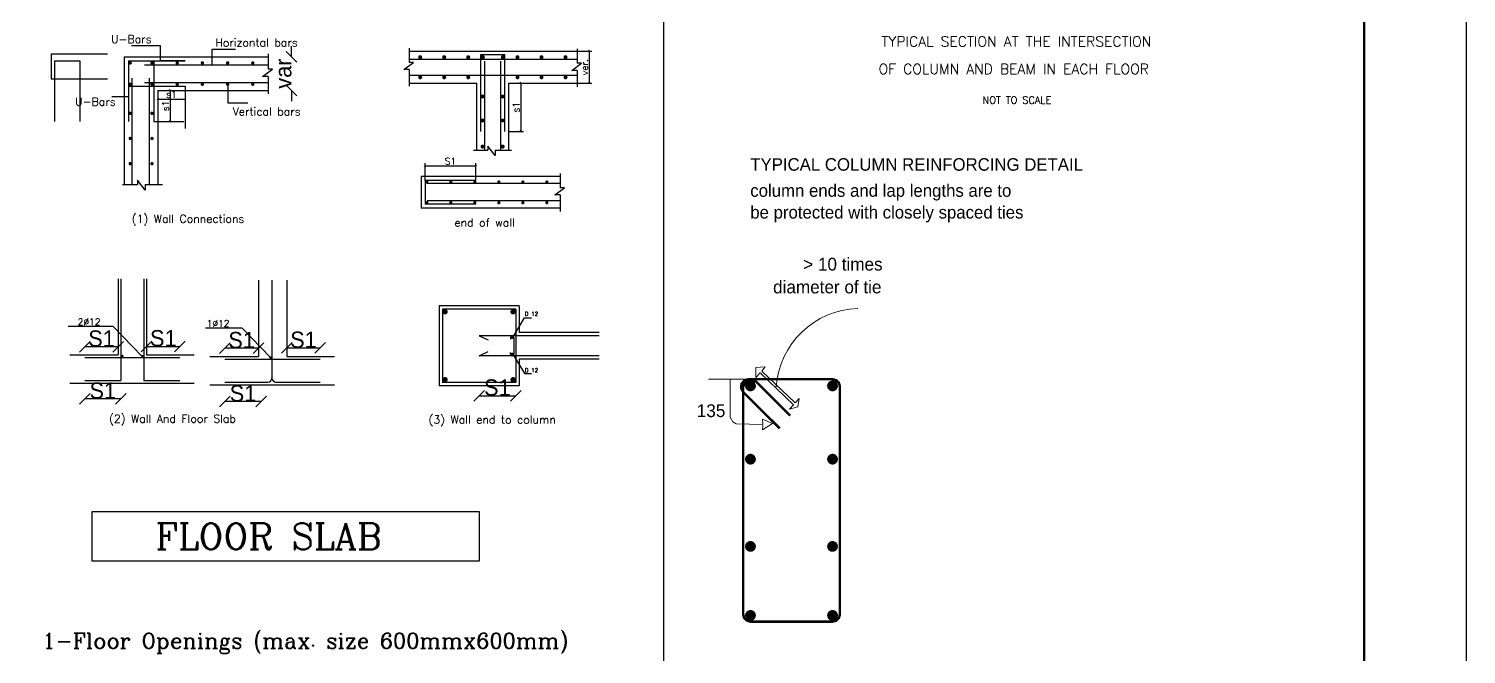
# Model space of a CAD drawing. Extents: x 166525 to 167198, y 178739 to 179747.
# Drawn here: x 167082.06 to 167104.16, y 179498.57 to 179508.2 of the extents above; entities that cross this region are included whole.
import ezdxf
from ezdxf.enums import TextEntityAlignment as Align

# ---------------------------------------------------------------- set-up
doc = ezdxf.new("R2010")
doc.units = 0
doc.header["$MEASUREMENT"] = 0
doc.linetypes.add('AUSGEZOGEN', pattern=[0])
doc.layers.get('0').update_dxf_attribs({"linetype": 'CONTINUOUS'})
doc.layers.get('DEFPOINTS').update_dxf_attribs({"linetype": 'CONTINUOUS'})
for name, color, linetype, lineweight in [('BARS', 2, 'CONTINUOUS', 0), ('LINE', 8, 'CONTINUOUS', 9), ('STIRRUP', 1, 'CONTINUOUS', 25)]:
    doc.layers.add(name, color=color, linetype=linetype, lineweight=lineweight)
for name, color, linetype in [('CL', 7, 'AUSGEZOGEN'), ('COVER', 7, 'CONTINUOUS'), ('FRAM-TXT', 4, 'CONTINUOUS'), ('HATCH', 40, 'CONTINUOUS'), ('MHATCH', 8, 'CONTINUOUS'), ('Steel', 2, 'CONTINUOUS'), ('TEXT', 7, 'CONTINUOUS')]:
    doc.layers.add(name, color=color, linetype=linetype)
doc.styles.add('ROMANC', font='romanc', dxfattribs={"height": 30})
doc.styles.add('ROMANS', font='romans.shx')
doc.dimstyles.new('mais 1-100 plan', dxfattribs={"dimtxt": 0.25, "dimasz": 0.1635, "dimexe": 0.18, "dimexo": 0.0625, "dimgap": 0, "dimtad": 1, "dimzin": 0, "dimdsep": 46, "dimtxsty": 'Standard', "dimblk": 'OBLIQUE', "dimcen": 0, "dimse1": 1, "dimse2": 1, "dimclrd": 8, "dimclrt": 4, "dimadec": 0, "dimazin": 0, "dimtfac": 1, "dimtix": 1, "dimtofl": 0, "dimtmove": 0, "dimatfit": 3, "dimldrblk": 'OBLIQUE', "dimfxl": 0.18, "dimtolj": 1, "dimtzin": 0, "dimarcsym": 0})

# ---------------------------------------------------------------- blocks, each defined once
blk = doc.blocks.new('SIMDOT')
at = {"const_width": 0.5, "flags": 128}
blk.add_lwpolyline([(-0.25, 0, 1), (0.25, 0, 1), (-0.25, 0)], format="xyb", dxfattribs=at)
blk = doc.blocks.new('_OBLIQUE')
at = {"color": 0, "linetype": 'ByBlock'}
blk.add_line((-0.5, -0.5), (0.5, 0.5), dxfattribs=at)
blk = doc.blocks.new('*D1510')
at = {"color": 8, "linetype": 'Continuous', "lineweight": -2, "transparency": 16777216}
blk.add_line((167085.631, 179502.457), (167085.075, 179502.457), dxfattribs=at)
at = {"layer": 'DEFPOINTS', "color": 0, "linetype": 'Continuous', "transparency": 16777216}
for p in [(167085.075, 179502.659), (167085.631, 179502.659), (167085.075, 179502.457)]:
    blk.add_point(p, dxfattribs=at)
at = {"color": 8, "linetype": 'Continuous', "lineweight": -2, "transparency": 16777216, "xscale": 0.1635000000000001, "yscale": 0.1635000000000001, "zscale": 0.1635000000000001, "rotation": 180}
blk.add_blockref('_OBLIQUE', (167085.075, 179502.457), dxfattribs=at)
at = {"color": 8, "linetype": 'Continuous', "lineweight": -2, "transparency": 16777216, "xscale": 0.1635000000000001, "yscale": 0.1635000000000001, "zscale": 0.1635000000000001}
blk.add_blockref('_OBLIQUE', (167085.631, 179502.457), dxfattribs=at)
at = {"color": 4, "linetype": 'Continuous', "transparency": 16777216, "insert": (167085.353, 179502.582), "char_height": 0.25, "attachment_point": 5}
blk.add_mtext('\\A1;{S1}', dxfattribs=at)
blk = doc.blocks.new('*D1523')
at = {"color": 8, "linetype": 'Continuous', "lineweight": -2, "transparency": 16777216}
blk.add_line((167083.475, 179502.5), (167082.919, 179502.5), dxfattribs=at)
at = {"layer": 'DEFPOINTS', "color": 0, "linetype": 'Continuous', "transparency": 16777216}
for p in [(167082.919, 179502.702), (167083.475, 179502.702), (167082.919, 179502.5)]:
    blk.add_point(p, dxfattribs=at)
at = {"color": 8, "linetype": 'Continuous', "lineweight": -2, "transparency": 16777216, "xscale": 0.1635000000000001, "yscale": 0.1635000000000001, "zscale": 0.1635000000000001, "rotation": 180}
blk.add_blockref('_OBLIQUE', (167082.919, 179502.5), dxfattribs=at)
at = {"color": 8, "linetype": 'Continuous', "lineweight": -2, "transparency": 16777216, "xscale": 0.1635000000000001, "yscale": 0.1635000000000001, "zscale": 0.1635000000000001}
blk.add_blockref('_OBLIQUE', (167083.475, 179502.5), dxfattribs=at)
at = {"color": 4, "linetype": 'Continuous', "transparency": 16777216, "insert": (167083.197, 179502.625), "char_height": 0.25, "attachment_point": 5}
blk.add_mtext('\\A1;{S1}', dxfattribs=at)
blk = doc.blocks.new('*D1525')
at = {"color": 8, "linetype": 'Continuous', "lineweight": -2, "transparency": 16777216}
blk.add_line((167088.983, 179502.547), (167089.547, 179502.547), dxfattribs=at)
at = {"layer": 'DEFPOINTS', "color": 0, "linetype": 'Continuous', "transparency": 16777216}
for p in [(167088.983, 179502.679), (167089.547, 179502.679), (167089.547, 179502.547)]:
    blk.add_point(p, dxfattribs=at)
at = {"color": 8, "linetype": 'Continuous', "lineweight": -2, "transparency": 16777216, "xscale": 0.1635000000000001, "yscale": 0.1635000000000001, "zscale": 0.1635000000000001, "rotation": 180}
blk.add_blockref('_OBLIQUE', (167088.983, 179502.547), dxfattribs=at)
at = {"color": 8, "linetype": 'Continuous', "lineweight": -2, "transparency": 16777216, "xscale": 0.1635000000000001, "yscale": 0.1635000000000001, "zscale": 0.1635000000000001}
blk.add_blockref('_OBLIQUE', (167089.547, 179502.547), dxfattribs=at)
at = {"color": 4, "linetype": 'Continuous', "transparency": 16777216, "insert": (167089.265, 179502.672), "char_height": 0.25, "attachment_point": 5}
blk.add_mtext('\\A1;S1', dxfattribs=at)
blk = doc.blocks.new('*D1526')
at = {"color": 8, "linetype": 'Continuous', "lineweight": -2, "transparency": 16777216}
blk.add_line((167085.59, 179503.277), (167085.075, 179503.277), dxfattribs=at)
at = {"layer": 'DEFPOINTS', "color": 0, "linetype": 'Continuous', "transparency": 16777216}
for p in [(167085.075, 179503.277), (167085.075, 179503.112), (167085.59, 179503.153)]:
    blk.add_point(p, dxfattribs=at)
at = {"color": 8, "linetype": 'Continuous', "lineweight": -2, "transparency": 16777216, "xscale": 0.1635000000000001, "yscale": 0.1635000000000001, "zscale": 0.1635000000000001, "rotation": 180}
blk.add_blockref('_OBLIQUE', (167085.075, 179503.277), dxfattribs=at)
at = {"color": 8, "linetype": 'Continuous', "lineweight": -2, "transparency": 16777216, "xscale": 0.1635000000000001, "yscale": 0.1635000000000001, "zscale": 0.1635000000000001}
blk.add_blockref('_OBLIQUE', (167085.59, 179503.277), dxfattribs=at)
at = {"color": 4, "linetype": 'Continuous', "transparency": 16777216, "insert": (167085.332, 179503.402), "char_height": 0.25, "attachment_point": 5}
blk.add_mtext('\\A1;{S1}', dxfattribs=at)
blk = doc.blocks.new('*D1540')
at = {"color": 8, "linetype": 'Continuous', "lineweight": -2, "transparency": 16777216}
blk.add_line((167083.434, 179503.301), (167082.919, 179503.301), dxfattribs=at)
at = {"layer": 'DEFPOINTS', "color": 0, "linetype": 'Continuous', "transparency": 16777216}
for p in [(167082.919, 179503.301), (167082.919, 179503.136), (167083.434, 179503.177)]:
    blk.add_point(p, dxfattribs=at)
at = {"color": 8, "linetype": 'Continuous', "lineweight": -2, "transparency": 16777216, "xscale": 0.1635000000000001, "yscale": 0.1635000000000001, "zscale": 0.1635000000000001, "rotation": 180}
blk.add_blockref('_OBLIQUE', (167082.919, 179503.301), dxfattribs=at)
at = {"color": 8, "linetype": 'Continuous', "lineweight": -2, "transparency": 16777216, "xscale": 0.1635000000000001, "yscale": 0.1635000000000001, "zscale": 0.1635000000000001}
blk.add_blockref('_OBLIQUE', (167083.434, 179503.301), dxfattribs=at)
at = {"color": 4, "linetype": 'Continuous', "transparency": 16777216, "insert": (167083.177, 179503.426), "char_height": 0.25, "attachment_point": 5}
blk.add_mtext('\\A1;{S1}', dxfattribs=at)
blk = doc.blocks.new('*D1541')
at = {"color": 8, "linetype": 'Continuous', "lineweight": -2, "transparency": 16777216}
blk.add_line((167083.871, 179503.306), (167084.383, 179503.306), dxfattribs=at)
at = {"layer": 'DEFPOINTS', "color": 0, "linetype": 'Continuous', "transparency": 16777216}
for p in [(167084.383, 179503.306), (167083.871, 179503.177), (167084.383, 179503.136)]:
    blk.add_point(p, dxfattribs=at)
at = {"color": 8, "linetype": 'Continuous', "lineweight": -2, "transparency": 16777216, "xscale": 0.1635000000000001, "yscale": 0.1635000000000001, "zscale": 0.1635000000000001, "rotation": 180}
blk.add_blockref('_OBLIQUE', (167083.871, 179503.306), dxfattribs=at)
at = {"color": 8, "linetype": 'Continuous', "lineweight": -2, "transparency": 16777216, "xscale": 0.1635000000000001, "yscale": 0.1635000000000001, "zscale": 0.1635000000000001}
blk.add_blockref('_OBLIQUE', (167084.383, 179503.306), dxfattribs=at)
at = {"color": 4, "linetype": 'Continuous', "transparency": 16777216, "insert": (167084.127, 179503.431), "char_height": 0.25, "attachment_point": 5}
blk.add_mtext('\\A1;{S1}', dxfattribs=at)
blk = doc.blocks.new('*D1542')
at = {"color": 8, "linetype": 'Continuous', "lineweight": -2, "transparency": 16777216}
blk.add_line((167086.026, 179503.283), (167086.539, 179503.283), dxfattribs=at)
at = {"layer": 'DEFPOINTS', "color": 0, "linetype": 'Continuous', "transparency": 16777216}
for p in [(167086.539, 179503.283), (167086.026, 179503.153), (167086.539, 179503.112)]:
    blk.add_point(p, dxfattribs=at)
at = {"color": 8, "linetype": 'Continuous', "lineweight": -2, "transparency": 16777216, "xscale": 0.1635000000000001, "yscale": 0.1635000000000001, "zscale": 0.1635000000000001, "rotation": 180}
blk.add_blockref('_OBLIQUE', (167086.026, 179503.283), dxfattribs=at)
at = {"color": 8, "linetype": 'Continuous', "lineweight": -2, "transparency": 16777216, "xscale": 0.1635000000000001, "yscale": 0.1635000000000001, "zscale": 0.1635000000000001}
blk.add_blockref('_OBLIQUE', (167086.539, 179503.283), dxfattribs=at)
at = {"color": 4, "linetype": 'Continuous', "transparency": 16777216, "insert": (167086.283, 179503.408), "char_height": 0.25, "attachment_point": 5}
blk.add_mtext('\\A1;{S1}', dxfattribs=at)
blk = doc.blocks.new('*D1543')
at = {"color": 8, "linetype": 'Continuous', "lineweight": -2, "transparency": 16777216}
for p, q in [((167086.099, 179507.764), (167086.099, 179507.928)), ((167086.099, 179507.247), (167086.099, 179507.084))]:
    blk.add_line(p, q, dxfattribs=at)
at = {"layer": 'DEFPOINTS', "color": 0, "linetype": 'Continuous', "transparency": 16777216}
for p in [(167085.916, 179507.764), (167085.916, 179507.247), (167086.099, 179507.247)]:
    blk.add_point(p, dxfattribs=at)
at = {"color": 8, "linetype": 'Continuous', "lineweight": -2, "transparency": 16777216, "xscale": 0.1635000000000001, "yscale": 0.1635000000000001, "zscale": 0.1635000000000001}
for p, rotation in [((167086.099, 179507.764), 270), ((167086.099, 179507.247), 90)]:
    blk.add_blockref('_OBLIQUE', p, dxfattribs=dict(at, rotation=rotation))
at = {"color": 4, "linetype": 'Continuous', "transparency": 16777216, "insert": (167085.974, 179507.506), "char_height": 0.25, "attachment_point": 5, "rotation": 90}
blk.add_mtext('\\A1;var', dxfattribs=at)

msp = doc.modelspace()

# ---------------------------------------------------------------- linework, layer by layer
at = {"color": 8, "ltscale": 2}
msp.add_line((167091.82007, 179522.81047), (167091.82007, 179483.03466), dxfattribs=at)
at = {"layer": 'CL', "linetype": 'Continuous'}
for points in [[(167083.7979, 179503.15567), (167083.35508, 179503.61208), (167082.66367, 179503.61208)], [(167085.77331, 179503.14143), (167085.3394, 179503.58864), (167084.77887, 179503.58864)]]:
    msp.add_lwpolyline(points, dxfattribs=at)
at = {"layer": 'COVER', "flags": 128}
msp.add_lwpolyline([(167044.24362, 179524.7939), (167104.16487, 179524.7939), (167104.16487, 179482.4714), (167044.24362, 179482.4714)], close=True, dxfattribs=at)
at = {"layer": 'HATCH', "color": 9}
for p, q in [((167090.69024, 179507.83878), (167090.66563, 179507.8634)), ((167090.49979, 179507.85109), (167090.71896, 179507.85109)), ((167090.67793, 179507.85109), (167090.67793, 179507.3588)), ((167084.04473, 179507.24797), (167084.04473, 179507.07363)), ((167084.04473, 179507.24797), (167084.27446, 179507.24797)), ((167084.24574, 179507.23567), (167084.22113, 179507.26028)), ((167084.23343, 179507.24797), (167084.23343, 179506.7705)), ((167084.46115, 179507.24797), (167084.46115, 179507.07363)), ((167089.43934, 179507.3588), (167089.66567, 179507.3588)), ((167089.63695, 179507.34649), (167089.61234, 179507.37111)), ((167089.62465, 179507.3588), (167089.62465, 179506.61472)), ((167090.49979, 179507.3588), (167090.71896, 179507.3588)), ((167090.69024, 179507.34649), (167090.66563, 179507.37111)), ((167084.03242, 179507.10235), (167084.05704, 179507.12696)), ((167084.04473, 179507.11465), (167084.46115, 179507.11465)), ((167084.44884, 179507.10235), (167084.47346, 179507.12696)), ((167084.04473, 179506.7705), (167084.27446, 179506.7705)), ((167084.24574, 179506.75819), (167084.22113, 179506.78281)), ((167089.43934, 179506.61472), (167089.66567, 179506.61472)), ((167089.63695, 179506.60241), (167089.61234, 179506.62703)), ((167088.14173, 179506.07193), (167088.16635, 179506.09655)), ((167088.15404, 179505.86262), (167088.15404, 179506.12526)), ((167088.91979, 179506.07193), (167088.94441, 179506.09655)), ((167088.9321, 179505.86262), (167088.9321, 179506.12526)), ((167088.15404, 179506.08424), (167088.9321, 179506.08424))]:
    msp.add_line(p, q, dxfattribs=at)
at = {"layer": 'HATCH'}
for p, q in [((167084.46115, 179507.31259), (167084.46115, 179506.66235)), ((167083.98012, 179506.7705), (167084.44222, 179506.7705))]:
    msp.add_line(p, q, dxfattribs=at)
for points in [[(167084.1302, 179507.24756), (167084.13033, 179507.24756), (167084.13027, 179507.24797)], [(167084.1302, 179506.77091), (167084.13033, 179506.77091), (167084.13027, 179506.7705)]]:
    msp.add_solid(points, dxfattribs=at)
at = {"layer": 'LINE', "lineweight": 0}
msp.add_line((167093.18195, 179502.80053), (167092.5115, 179502.80053), dxfattribs=at)
at = {"layer": 'LINE', "lineweight": 0, "const_width": 0.00109}
msp.add_lwpolyline([(167093.41755, 179504.86549), (167096.19428, 179504.86549), (167096.19428, 179503.89051), (167093.41755, 179503.89051)], close=True, dxfattribs=at)
at = {"layer": 'LINE', "lineweight": 0}
for points in [[(167092.8452, 179502.80053), (167092.8452, 179502.2182), (167092.88621, 179502.14444), (167092.93542, 179502.11166), (167093.34829, 179502.10347), (167093.34009, 179502.18542), (167093.49593, 179502.11986), (167093.34009, 179502.02152), (167093.34829, 179502.09527)], [(167093.33251, 179502.92693), (167093.84644, 179502.43733), (167093.90794, 179502.50525), (167093.88338, 179502.3754), (167093.7587, 179502.34043), (167093.82019, 179502.40834), (167093.30394, 179502.90004), (167093.24034, 179502.8298), (167093.24166, 179502.9807), (167093.38538, 179502.98999), (167093.33251, 179502.92693)]]:
    msp.add_lwpolyline(points, dxfattribs=at)
msp.add_arc((167094.84721, 179502.59578), 1.29539, 91.826575, 176.181023, dxfattribs=at)
at = {"layer": 'MHATCH', "const_width": 0.03562, "flags": 128}
msp.add_lwpolyline([(167045.81112, 179523.58265), (167102.59737, 179523.58265), (167102.59737, 179483.68265), (167045.81112, 179483.68265)], close=True, dxfattribs=at)
at = {"layer": 'MHATCH'}
msp.add_lwpolyline([(167046.16737, 179523.58265), (167102.59737, 179523.58265), (167102.59737, 179483.68265)], dxfattribs=at)
at = {"layer": 'Steel', "color": 9}
for p, q in [((167084.08195, 179507.9318), (167083.63964, 179507.9318)), ((167084.08195, 179507.70026), (167084.08195, 179507.9318)), ((167084.87904, 179507.87998), (167085.23907, 179507.87998)), ((167084.87904, 179507.64032), (167084.87904, 179507.87998)), ((167085.11882, 179507.34238), (167085.11882, 179507.05738)), ((167083.58944, 179507.14806), (167083.3367, 179507.14806)), ((167085.11882, 179507.05738), (167085.42988, 179507.05738))]:
    msp.add_line(p, q, dxfattribs=at)
at = {"layer": 'Steel'}
for p, q in [((167082.40069, 179507.81218), (167083.2694, 179507.81218)), ((167082.40069, 179507.81218), (167082.40069, 179507.42451)), ((167082.45668, 179507.70026), (167082.84436, 179507.70026)), ((167082.45668, 179507.70026), (167082.45668, 179506.7705)), ((167082.84436, 179507.70026), (167082.84436, 179506.7705)), ((167083.59244, 179507.70026), (167083.59244, 179506.7705)), ((167083.59244, 179507.70026), (167084.46115, 179507.70026)), ((167083.98012, 179507.70026), (167083.98012, 179506.7705)), ((167084.46115, 179507.70026), (167084.08195, 179507.70026)), ((167087.90428, 179507.72699), (167090.49979, 179507.72699)), ((167089.00859, 179506.61472), (167089.00859, 179507.79943)), ((167089.00859, 179507.79943), (167089.3778, 179507.79943)), ((167089.06843, 179507.69609), (167089.06843, 179506.32088)), ((167089.31524, 179507.69609), (167089.31524, 179506.32088)), ((167089.3778, 179506.61472), (167089.3778, 179507.79943)), ((167082.40069, 179507.42451), (167083.2694, 179507.42451)), ((167083.64371, 179507.4366), (167083.64371, 179505.79204)), ((167083.83809, 179507.64114), (167085.74839, 179507.64114)), ((167083.90914, 179507.4366), (167083.90914, 179505.79204)), ((167087.90428, 179507.48018), (167090.49979, 179507.48018)), ((167083.59244, 179507.31259), (167084.46115, 179507.31259)), ((167083.83809, 179507.36777), (167085.74839, 179507.36777)), ((167088.9321, 179505.86262), (167088.15404, 179505.86262)), ((167088.15404, 179505.86262), (167088.15404, 179505.4934)), ((167090.22909, 179505.81301), (167088.18762, 179505.81301)), ((167088.9321, 179505.4934), (167088.15404, 179505.4934)), ((167090.22909, 179505.54714), (167088.18762, 179505.54714))]:
    msp.add_line(p, q, dxfattribs=at)
at = {"layer": 'Steel', "ltscale": 10}
for p, q in [((167083.4753, 179504.34855), (167083.4753, 179502.78134)), ((167083.8295, 179504.34855), (167083.8295, 179502.78134)), ((167085.79832, 179504.32512), (167085.79832, 179502.81944)), ((167088.41916, 179503.88024), (167088.41916, 179502.75209)), ((167089.54731, 179503.88024), (167088.41916, 179503.88024)), ((167089.54731, 179503.88024), (167089.54731, 179502.75209)), ((167088.98324, 179503.47), (167089.12325, 179503.40561)), ((167090.82931, 179503.47), (167088.98324, 179503.47)), ((167089.46702, 179503.44436), (167089.46702, 179503.41872)), ((167089.5183, 179503.44436), (167089.5183, 179503.18796)), ((167088.98324, 179503.16232), (167089.12325, 179503.22672)), ((167082.91889, 179503.13553), (167084.38308, 179503.13553)), ((167085.07475, 179503.1121), (167086.53894, 179503.1121)), ((167090.82931, 179503.16232), (167088.98324, 179503.16232)), ((167089.46702, 179503.18796), (167089.46702, 179503.2136)), ((167082.91889, 179502.78134), (167083.4753, 179502.78134)), ((167083.8295, 179502.78134), (167084.38308, 179502.78134)), ((167085.07475, 179502.75791), (167085.73678, 179502.75791)), ((167085.85985, 179502.75791), (167086.53894, 179502.75791)), ((167089.54731, 179502.75209), (167088.41916, 179502.75209))]:
    msp.add_line(p, q, dxfattribs=at)
at = {"layer": 'Steel', "color": 9, "ltscale": 10}
for p, q in [((167089.50479, 179503.44542), (167089.68228, 179503.74566)), ((167089.68228, 179503.74566), (167089.78967, 179503.74566)), ((167089.50479, 179503.18691), (167089.68228, 179502.88667)), ((167089.68228, 179502.88667), (167089.78967, 179502.88667))]:
    msp.add_line(p, q, dxfattribs=at)
at = {"layer": 'Steel'}
for points, const_width in [([(167083.60535, 179507.67043, 1), (167083.6312, 179507.67043, 1)], 0.02585), ([(167083.94032, 179507.67043, 1), (167083.96616, 179507.67043, 1)], 0.02585), ([(167084.32799, 179507.67043, 1), (167084.35384, 179507.67043, 1)], 0.02585), ([(167084.71567, 179507.67043, 1), (167084.74151, 179507.67043, 1)], 0.02585), ([(167085.10334, 179507.67043, 1), (167085.12919, 179507.67043, 1)], 0.02585), ([(167085.49102, 179507.67043, 1), (167085.51687, 179507.67043, 1)], 0.02585), ([(167088.06267, 179507.75843, 1), (167088.09343, 179507.75843, 1)], 0.03077), ([(167088.43188, 179507.75843, 1), (167088.46265, 179507.75843, 1)], 0.03077), ([(167088.8011, 179507.75843, 1), (167088.83187, 179507.75843, 1)], 0.03077), ([(167089.02605, 179507.75843, 1), (167089.05682, 179507.75843, 1)], 0.03077), ([(167089.33449, 179507.75843, 1), (167089.36526, 179507.75843, 1)], 0.03077), ([(167089.55899, 179507.75843, 1), (167089.58976, 179507.75843, 1)], 0.03077), ([(167089.92821, 179507.75843, 1), (167089.95898, 179507.75843, 1)], 0.03077), ([(167090.29742, 179507.75843, 1), (167090.32819, 179507.75843, 1)], 0.03077), ([(167088.06267, 179507.44893, 1), (167088.09343, 179507.44893, 1)], 0.03077), ([(167088.43188, 179507.44893, 1), (167088.46265, 179507.44893, 1)], 0.03077), ([(167088.8011, 179507.44893, 1), (167088.83187, 179507.44893, 1)], 0.03077), ([(167089.55899, 179507.44893, 1), (167089.58976, 179507.44893, 1)], 0.03077), ([(167089.92821, 179507.44893, 1), (167089.95898, 179507.44893, 1)], 0.03077), ([(167090.29742, 179507.44893, 1), (167090.32819, 179507.44893, 1)], 0.03077), ([(167083.60535, 179507.34187, 1), (167083.6312, 179507.34187, 1)], 0.02585), ([(167083.94032, 179507.34187, 1), (167083.96616, 179507.34187, 1)], 0.02585), ([(167084.32799, 179507.34187, 1), (167084.35384, 179507.34187, 1)], 0.02585), ([(167084.71567, 179507.34187, 1), (167084.74151, 179507.34187, 1)], 0.02585), ([(167085.10334, 179507.34187, 1), (167085.12919, 179507.34187, 1)], 0.02585), ([(167085.49102, 179507.34187, 1), (167085.51687, 179507.34187, 1)], 0.02585), ([(167089.03718, 179507.16849, 1), (167089.03718, 179507.13772, 1)], 0.03077), ([(167089.34668, 179507.16849, 1), (167089.34668, 179507.13772, 1)], 0.03077), ([(167083.60535, 179506.89508, 1), (167083.6312, 179506.89508, 1)], 0.02585), ([(167083.94032, 179506.89508, 1), (167083.96616, 179506.89508, 1)], 0.02585), ([(167089.03718, 179506.79927, 1), (167089.03718, 179506.7685, 1)], 0.03077), ([(167089.34668, 179506.79927, 1), (167089.34668, 179506.7685, 1)], 0.03077), ([(167083.60535, 179506.5074, 1), (167083.6312, 179506.5074, 1)], 0.02585), ([(167083.94032, 179506.5074, 1), (167083.96616, 179506.5074, 1)], 0.02585), ([(167089.03718, 179506.39804, 1), (167089.03718, 179506.36727, 1)], 0.03077), ([(167089.34668, 179506.39804, 1), (167089.34668, 179506.36727, 1)], 0.03077), ([(167083.60535, 179506.11972, 1), (167083.6312, 179506.11972, 1)], 0.02585), ([(167083.94032, 179506.11972, 1), (167083.96616, 179506.11972, 1)], 0.02585), ([(167088.18028, 179505.84982, 1), (167088.18028, 179505.82521, 1)], 0.02461), ([(167088.54949, 179505.84982, 1), (167088.54949, 179505.82521, 1)], 0.02461), ([(167088.91871, 179505.84982, 1), (167088.91871, 179505.82521, 1)], 0.02461), ([(167089.28792, 179505.84982, 1), (167089.28792, 179505.82521, 1)], 0.02461), ([(167089.65714, 179505.84982, 1), (167089.65714, 179505.82521, 1)], 0.02461), ([(167090.02635, 179505.84982, 1), (167090.02635, 179505.82521, 1)], 0.02461), ([(167088.18028, 179505.53081, 1), (167088.18028, 179505.5062, 1)], 0.02461), ([(167088.54949, 179505.53081, 1), (167088.54949, 179505.5062, 1)], 0.02461), ([(167088.91871, 179505.53081, 1), (167088.91871, 179505.5062, 1)], 0.02461), ([(167089.28792, 179505.53081, 1), (167089.28792, 179505.5062, 1)], 0.02461), ([(167089.65714, 179505.53081, 1), (167089.65714, 179505.5062, 1)], 0.02461), ([(167090.02635, 179505.53081, 1), (167090.02635, 179505.5062, 1)], 0.02461)]:
    msp.add_lwpolyline(points, format="xyb", close=True, dxfattribs=dict(at, const_width=const_width))
at = {"layer": 'Steel', "ltscale": 10}
for points, const_width in [([(167088.43996, 179503.83877, 1), (167088.48099, 179503.83877, 1)], 0.04102), ([(167089.52651, 179503.83877, -1), (167089.48548, 179503.83877, -1)], 0.04102), ([(167089.48017, 179503.44542, 1), (167089.50479, 179503.44542, 1)], 0.02461), ([(167083.4868, 179503.15654, 1), (167083.50732, 179503.15654, 1)], 0.02051), ([(167083.7979, 179503.15567, 1), (167083.81842, 179503.15567, 1)], 0.02051), ([(167085.76906, 179503.13311, 1), (167085.78957, 179503.13311, 1)], 0.02051), ([(167089.48031, 179503.18768, 1), (167089.50492, 179503.18768, 1)], 0.02461), ([(167088.43996, 179502.79356, -1), (167088.48099, 179502.79356, -1)], 0.04102), ([(167089.52651, 179502.79356, 1), (167089.48548, 179502.79356, 1)], 0.04102)]:
    msp.add_lwpolyline(points, format="xyb", close=True, dxfattribs=dict(at, const_width=const_width))
at = {"layer": 'Steel'}
msp.add_lwpolyline([(167083.03388, 179500.76509), (167088.98461, 179500.76509), (167088.98461, 179500.0017), (167083.03388, 179500.0017)], close=True, dxfattribs=at)
at = {"layer": 'Steel', "ltscale": 10}
for centre, radius, start, end in [((167089.49266, 179503.44436), 0.02564, 0, 180), ((167089.49266, 179503.18796), 0.02564, 180, 0), ((167085.73678, 179502.81944), 0.06154, 270, 0), ((167085.85985, 179502.81944), 0.06154, 180, 270)]:
    msp.add_arc(centre, radius, start, end, dxfattribs=at)
at = {"layer": 'STIRRUP', "lineweight": 0, "const_width": 0.03825}
msp.add_lwpolyline([(167093.6058, 179502.04402), (167093.04477, 179502.60506), (167093.01342, 179502.66368), (167093.01993, 179502.72984), (167093.06211, 179502.78123), (167093.12573, 179502.80053), (167094.41802, 179502.80053), (167094.47528, 179502.78519), (167094.51719, 179502.74327), (167094.53254, 179502.68602), (167094.53254, 179499.18351), (167094.51719, 179499.12625), (167094.47528, 179499.08433), (167094.41802, 179499.06899), (167093.15928, 179499.06899), (167093.10203, 179499.08433), (167093.06011, 179499.12625), (167093.04477, 179499.18351), (167093.04477, 179502.68602), (167093.07831, 179502.76699), (167093.15928, 179502.80053), (167093.24026, 179502.76699), (167093.76873, 179502.23852)], dxfattribs=at)
at = {"layer": 'TEXT'}
for p, q in [((167087.90888, 179507.89652), (167087.90888, 179507.67591)), ((167090.49102, 179507.88539), (167090.49102, 179507.66478)), ((167083.52783, 179507.76488), (167085.74839, 179507.76488)), ((167083.52783, 179507.76488), (167083.52783, 179505.79204)), ((167085.73856, 179507.80815), (167085.73856, 179507.5765)), ((167087.82749, 179507.56733), (167087.97541, 179507.67591)), ((167087.90428, 179507.85109), (167090.49979, 179507.85109)), ((167087.97541, 179507.67591), (167087.90888, 179507.67591)), ((167090.40962, 179507.5562), (167090.55754, 179507.66478)), ((167090.55754, 179507.66478), (167090.49102, 179507.66478)), ((167085.65309, 179507.4625), (167085.80841, 179507.5765)), ((167085.73856, 179507.4625), (167085.65309, 179507.4625)), ((167085.80841, 179507.5765), (167085.73856, 179507.5765)), ((167085.73856, 179507.4625), (167085.73856, 179507.19479)), ((167087.90888, 179507.56733), (167087.82749, 179507.56733)), ((167087.90888, 179507.56733), (167087.90888, 179507.31237)), ((167090.49102, 179507.5562), (167090.40962, 179507.5562)), ((167090.49102, 179507.5562), (167090.49102, 179507.30125)), ((167084.04473, 179507.24797), (167085.74839, 179507.24797)), ((167084.04473, 179507.24797), (167084.04473, 179505.79204)), ((167087.90428, 179507.3588), (167088.94705, 179507.3588)), ((167088.94705, 179506.32482), (167088.94705, 179507.3588)), ((167089.43934, 179507.3588), (167090.49979, 179507.3588)), ((167089.43934, 179506.32482), (167089.43934, 179507.3588)), ((167088.89975, 179506.32482), (167089.12036, 179506.32482)), ((167089.22894, 179506.24343), (167089.12036, 179506.39135)), ((167089.12036, 179506.39135), (167089.12036, 179506.32482)), ((167089.22894, 179506.32482), (167089.4839, 179506.32482)), ((167089.22894, 179506.32482), (167089.22894, 179506.24343)), ((167088.0925, 179505.92415), (167088.0925, 179505.43187)), ((167090.22909, 179505.92415), (167088.0925, 179505.92415)), ((167090.22909, 179505.96825), (167090.22909, 179505.74764)), ((167083.50045, 179505.79664), (167083.7321, 179505.79664)), ((167083.7321, 179505.86649), (167083.7321, 179505.79664)), ((167083.8461, 179505.71118), (167083.7321, 179505.86649)), ((167083.8461, 179505.79664), (167083.8461, 179505.71118)), ((167083.8461, 179505.79664), (167084.1138, 179505.79664)), ((167090.1477, 179505.63906), (167090.29561, 179505.74764)), ((167090.29561, 179505.74764), (167090.22909, 179505.74764)), ((167090.22909, 179505.43187), (167088.0925, 179505.43187)), ((167090.22909, 179505.63906), (167090.1477, 179505.63906)), ((167090.22909, 179505.63906), (167090.22909, 179505.38411)), ((167083.43428, 179504.34855), (167083.43428, 179503.17656)), ((167083.87052, 179504.34855), (167083.87052, 179503.17656)), ((167085.59014, 179504.32512), (167085.59014, 179503.15312)), ((167086.02638, 179504.32512), (167086.02638, 179503.15312)), ((167088.36788, 179503.93152), (167088.36788, 179502.70081)), ((167089.59859, 179503.93152), (167088.36788, 179503.93152)), ((167089.59859, 179503.93152), (167089.59859, 179503.52128)), ((167090.82931, 179503.52128), (167089.59859, 179503.52128)), ((167082.68779, 179503.17656), (167083.43428, 179503.17656)), ((167083.87052, 179503.17656), (167084.60262, 179503.17656)), ((167084.84365, 179503.15312), (167085.59014, 179503.15312)), ((167086.02638, 179503.15312), (167086.75848, 179503.15312)), ((167089.59859, 179503.11104), (167089.59859, 179502.70081)), ((167090.82931, 179503.11104), (167089.59859, 179503.11104)), ((167082.68779, 179502.74031), (167084.60262, 179502.74031)), ((167084.84365, 179502.71688), (167086.75848, 179502.71688)), ((167089.59859, 179502.70081), (167088.36788, 179502.70081))]:
    msp.add_line(p, q, dxfattribs=at)

# ---------------------------------------------------------------- block references
at = {"layer": 'BARS', "xscale": 0.1659096785006113, "yscale": 0.1659096785006113, "zscale": 0.1659096785006113}
for p in [(167093.1574, 179502.69798), (167094.41918, 179502.69798), (167093.1574, 179501.57012), (167094.41918, 179501.57012), (167093.1574, 179500.22663), (167094.41918, 179500.22663), (167093.1574, 179499.16511), (167094.41918, 179499.16511)]:
    msp.add_blockref('SIMDOT', p, dxfattribs=at)

# ---------------------------------------------------------------- texts
at = {"layer": 'CL', "color": 7, "style": 'ROMANC'}
for s, height, p in [('FLOOR SLAB', 0.406188, (167084.00745, 179500.17919)), ('1-Floor Openings (max. size 600mmx600mm)', 0.2369432, (167082.26802, 179498.65633))]:
    msp.add_text(s, height=height, dxfattribs=at).set_placement(p)
at = {"layer": 'FRAM-TXT', "linetype": 'Continuous'}
for s, height, p in [('TYPICAL COLUMN REINFORCING DETAIL', 0.192872, (167093.15433, 179506.01085, 103.80262)), ('column ends and lap lengths are to ', 0.192872, (167093.15433, 179505.60929, 103.80262)), ('be protected with closely spaced ties', 0.192872, (167093.15433, 179505.27466, 103.80262)), ('> 10 times', 0.196729, (167093.96832, 179504.47378, -72.43754)), ('diameter of tie', 0.1967294, (167093.5052, 179504.12275, -72.43754)), ('135 ', 0.196729, (167092.33162, 179502.2183, -72.43754))]:
    msp.add_text(s, height=height, dxfattribs=at).set_placement(p)
at = {"layer": 'HATCH', "color": 2, "char_height": 0.10256, "attachment_point": 5, "rotation": 90, "style": 'ROMANS'}
for s, insert in [('\\A1;ver.', (167090.60614, 179507.60494)), ('\\A1;s1', (167084.16164, 179507.00924)), ('\\A1;s1', (167089.55285, 179506.98676))]:
    msp.add_mtext(s, dxfattribs=dict(at, insert=insert))
at = {"layer": 'HATCH', "color": 2, "char_height": 0.10256, "attachment_point": 5, "style": 'ROMANS'}
for s, insert in [('\\A1;s1', (167084.25294, 179507.18644)), ('\\A1;S1', (167088.54307, 179506.15603))]:
    msp.add_mtext(s, dxfattribs=dict(at, insert=insert))
at = {"layer": 'HATCH', "insert": (167084.12949, 179507.00924), "char_height": 0.00082, "attachment_point": 5, "rotation": 90, "style": 'ROMANS'}
msp.add_mtext('\\A1;s1', dxfattribs=at)
at = {"layer": 'Steel', "color": 3, "ltscale": 10, "style": 'ROMANS'}
for p in [(167089.68824, 179503.8072), (167089.68824, 179502.93841)]:
    msp.add_text('D 12', height=0.061536, dxfattribs=at).set_placement(p, align=Align.MIDDLE_LEFT)
at = {"layer": 'Steel', "color": 2, "ltscale": 10, "char_height": 0.10256, "attachment_point": 9, "style": 'ROMANS'}
for s, insert in [('2%%C12', (167083.16124, 179503.63259)), ('{1%%c12}', (167085.14557, 179503.60916))]:
    msp.add_mtext(s, dxfattribs=dict(at, insert=insert))
at = {"layer": 'TEXT', "style": 'ROMANS'}
for s, height, p in [('U-Bars ', 0.123072, (167083.32342, 179507.9754)), ('Horizontal bars', 0.1230718, (167084.92732, 179507.92273)), ('TYPICAL SECTION AT THE INTERSECTION', 0.157248, (167095.17136, 179507.92211)), ('OF COLUMN AND BEAM IN EACH FLOOR ', 0.157248, (167095.12754, 179507.49838)), ('U-Bars', 0.123072, (167082.77152, 179507.01176)), ('Vertical bars', 0.1230718, (167085.19418, 179506.86021)), ('NOT TO SCALE', 0.1100736, (167096.72459, 179507.04298)), ('(1) Wall Connections', 0.1230718, (167083.64334, 179505.20954)), ('end of wall', 0.1230718, (167088.60473, 179505.15004)), ('(2) Wall And Floor Slab', 0.1230718, (167083.29329, 179502.13209)), ('(3) Wall end to column', 0.1230718, (167088.207, 179502.11738))]:
    msp.add_text(s, height=height, dxfattribs=at).set_placement(p)

# ---------------------------------------------------------------- dimensions: what is measured, and where the dimension line sits
at = {"color": 2, "linetype": 'Continuous'}
dim = msp.add_linear_dim(base=(167086.09919, 179507.2473), p1=(167085.91584, 179507.7642), p2=(167085.91584, 179507.2473), angle=270, text='var', dimstyle='mais 1-100 plan', override={"dimfxlon": 1, "dimarcsym": 1}, dxfattribs=at)
dim.commit()
dim.dimension.update_dxf_attribs({"geometry": '*D1543', "text_midpoint": (167085.97419, 179507.50575)})
for base, p1, p2, text, picture, middle in [((167082.91889, 179503.30058), (167083.43428, 179503.17656), (167082.91889, 179503.13553), '{S1}', '*D1540', (167083.17658, 179503.42558)), ((167084.38308, 179503.30635), (167083.87052, 179503.17656), (167084.38308, 179503.13553), '{S1}', '*D1541', (167084.1268, 179503.43135)), ((167085.07475, 179503.27715), (167085.59014, 179503.15312), (167085.07475, 179503.1121), '{S1}', '*D1526', (167085.33244, 179503.40215)), ((167086.53894, 179503.28292), (167086.02638, 179503.15312), (167086.53894, 179503.1121), '{S1}', '*D1542', (167086.28266, 179503.40792)), ((167082.91889, 179502.5002), (167083.4753, 179502.70202), (167082.91889, 179502.70202), '{S1}', '*D1523', (167083.1971, 179502.6252)), ((167089.54731, 179502.54729), (167088.98324, 179502.6794), (167089.54731, 179502.6794), 'S1', '*D1525', (167089.26527, 179502.67229)), ((167085.07475, 179502.45694), (167085.63116, 179502.65876), (167085.07475, 179502.65876), '{S1}', '*D1510', (167085.35296, 179502.58194))]:
    dim = msp.add_linear_dim(base=base, p1=p1, p2=p2, text=text, dimstyle='mais 1-100 plan', override={"dimfxlon": 1, "dimarcsym": 1}, dxfattribs=at)
    dim.commit()
    dim.dimension.update_dxf_attribs({"geometry": picture, "text_midpoint": middle})

doc.saveas('drawing.dxf')
